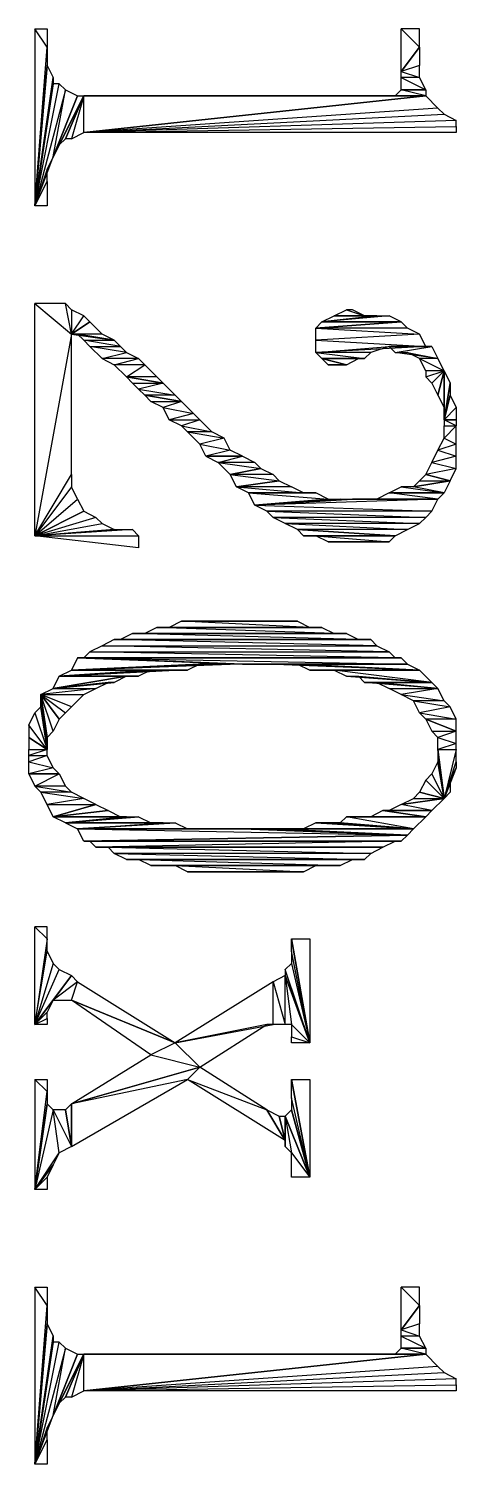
# Model space of a CAD drawing. Extents: x 0 to 7.8, y 0 to 11.
# Drawn here: x 2.585 to 2.76, y 0.765 to 1.352 of the extents above; entities that cross this region are included whole.
import ezdxf

# ---------------------------------------------------------------- set-up
doc = ezdxf.new("R2010")
doc.units = 0
doc.header["$MEASUREMENT"] = 0
doc.linetypes.add('AUSGEZOGEN', pattern=[0])
doc.layers.get('0').update_dxf_attribs({"linetype": 'AUSGEZOGEN'})

msp = doc.modelspace()

# ---------------------------------------------------------------- linework, layer by layer
for points in [[(2.5875, 1.28), (2.5925, 1.345), (2.5925, 1.345), (2.5875, 1.3525), (2.5875, 1.28)], [(2.5925, 1.345), (2.5875, 1.3525), (2.5875, 1.3525), (2.5925, 1.3525), (2.5925, 1.345), (2.5925, 1.345)], [(2.745, 1.3525), (2.7375, 1.3525), (2.7375, 1.3525), (2.745, 1.345), (2.745, 1.3525)], [(2.7375, 1.3525), (2.745, 1.345), (2.745, 1.345), (2.7375, 1.335), (2.7375, 1.3525), (2.7375, 1.3525)], [(2.5925, 1.3375), (2.5875, 1.28), (2.5875, 1.28), (2.5925, 1.345), (2.5925, 1.3375)], [(2.745, 1.345), (2.745, 1.3375), (2.745, 1.3375), (2.7375, 1.335), (2.745, 1.345)], [(2.5925, 1.3375), (2.595, 1.3325), (2.595, 1.3325), (2.5875, 1.28), (2.5925, 1.3375), (2.5925, 1.3375)], [(2.745, 1.3375), (2.7375, 1.335), (2.7375, 1.335), (2.745, 1.3325), (2.745, 1.3375), (2.745, 1.3375)], [(2.7375, 1.335), (2.745, 1.3325), (2.745, 1.3325), (2.7375, 1.3325), (2.7375, 1.335), (2.7375, 1.335)], [(2.595, 1.3325), (2.595, 1.33), (2.595, 1.33), (2.5875, 1.28), (2.595, 1.3325), (2.595, 1.3325)], [(2.6, 1.3275), (2.5875, 1.28), (2.5875, 1.28), (2.5975, 1.33), (2.6, 1.3275)], [(2.5875, 1.28), (2.5975, 1.33), (2.5975, 1.33), (2.595, 1.33), (2.5875, 1.28), (2.5875, 1.28)], [(2.745, 1.3325), (2.7375, 1.3325), (2.7375, 1.3325), (2.7475, 1.3275), (2.745, 1.3325)], [(2.7375, 1.3325), (2.7475, 1.3275), (2.7475, 1.3275), (2.7375, 1.3275), (2.7375, 1.3325), (2.7375, 1.3325)], [(2.595, 1.3), (2.6, 1.3275), (2.6, 1.3275), (2.5875, 1.28), (2.595, 1.3), (2.595, 1.3)], [(2.605, 1.325), (2.595, 1.3), (2.595, 1.3), (2.6, 1.3275), (2.605, 1.325)], [(2.5975, 1.305), (2.6075, 1.325), (2.6075, 1.325), (2.595, 1.3), (2.5975, 1.305), (2.5975, 1.305)], [(2.605, 1.325), (2.6075, 1.325), (2.6075, 1.325), (2.595, 1.3), (2.605, 1.325), (2.605, 1.325)], [(2.6, 1.3075), (2.5975, 1.305), (2.5975, 1.305), (2.6075, 1.325), (2.6, 1.3075)], [(2.6075, 1.325), (2.6025, 1.3075), (2.6025, 1.3075), (2.6, 1.3075), (2.6075, 1.325), (2.6075, 1.325)], [(2.6075, 1.31), (2.6075, 1.325), (2.6075, 1.325), (2.6025, 1.3075), (2.6075, 1.31)], [(2.7525, 1.32), (2.6075, 1.31), (2.6075, 1.31), (2.7475, 1.325), (2.7525, 1.32)], [(2.6075, 1.31), (2.7475, 1.325), (2.7475, 1.325), (2.7475, 1.325), (2.6075, 1.31), (2.6075, 1.31)], [(2.7475, 1.325), (2.6075, 1.31), (2.6075, 1.31), (2.6075, 1.325), (2.7475, 1.325)], [(2.7475, 1.325), (2.6075, 1.325), (2.6075, 1.325), (2.73, 1.325), (2.7475, 1.325), (2.7475, 1.325)], [(2.735, 1.325), (2.73, 1.325), (2.73, 1.325), (2.7475, 1.325), (2.735, 1.325), (2.735, 1.325)], [(2.735, 1.325), (2.7475, 1.325), (2.7475, 1.325), (2.7375, 1.3275), (2.735, 1.325)], [(2.7475, 1.325), (2.7375, 1.3275), (2.7375, 1.3275), (2.7475, 1.3275), (2.7475, 1.325), (2.7475, 1.325)], [(2.6075, 1.31), (2.755, 1.3175), (2.755, 1.3175), (2.7525, 1.32), (2.6075, 1.31), (2.6075, 1.31)], [(2.76, 1.315), (2.6075, 1.31), (2.6075, 1.31), (2.755, 1.3175), (2.76, 1.315)], [(2.6075, 1.31), (2.76, 1.3125), (2.76, 1.3125), (2.76, 1.315), (2.6075, 1.31), (2.6075, 1.31)], [(2.76, 1.31), (2.6075, 1.31), (2.6075, 1.31), (2.76, 1.3125), (2.76, 1.31)], [(2.595, 1.3), (2.5925, 1.295), (2.5925, 1.295), (2.5875, 1.28), (2.595, 1.3), (2.595, 1.3)], [(2.5875, 1.28), (2.5925, 1.29), (2.5925, 1.29), (2.5925, 1.295), (2.5875, 1.28), (2.5875, 1.28)], [(2.5925, 1.28), (2.5875, 1.28), (2.5875, 1.28), (2.5925, 1.29), (2.5925, 1.28)], [(2.6, 1.24), (2.5875, 1.24), (2.5875, 1.24), (2.6025, 1.2275), (2.6, 1.24)], [(2.5875, 1.24), (2.6025, 1.2275), (2.6025, 1.2275), (2.5875, 1.145), (2.5875, 1.24), (2.5875, 1.24)], [(2.6, 1.24), (2.6025, 1.2375), (2.6025, 1.2375), (2.6025, 1.2275), (2.6, 1.24), (2.6, 1.24)], [(2.6025, 1.2275), (2.6075, 1.235), (2.6075, 1.235), (2.6025, 1.2375), (2.6025, 1.2275), (2.6025, 1.2275)], [(2.61, 1.2325), (2.6025, 1.2275), (2.6025, 1.2275), (2.6075, 1.235), (2.61, 1.2325)], [(2.7275, 1.235), (2.7325, 1.235), (2.7325, 1.235), (2.705, 1.2325), (2.7275, 1.235)], [(2.7325, 1.235), (2.705, 1.2325), (2.705, 1.2325), (2.7375, 1.2325), (2.7325, 1.235), (2.7325, 1.235)], [(2.71, 1.235), (2.7275, 1.235), (2.7275, 1.235), (2.705, 1.2325), (2.71, 1.235), (2.71, 1.235)], [(2.715, 1.2375), (2.7225, 1.235), (2.7225, 1.235), (2.71, 1.235), (2.715, 1.2375)], [(2.7225, 1.235), (2.71, 1.235), (2.71, 1.235), (2.7275, 1.235), (2.7225, 1.235)], [(2.7175, 1.2375), (2.715, 1.2375), (2.715, 1.2375), (2.7225, 1.235), (2.7175, 1.2375)], [(2.61, 1.2325), (2.615, 1.2275), (2.615, 1.2275), (2.6025, 1.2275), (2.61, 1.2325)], [(2.7375, 1.2325), (2.74, 1.23), (2.74, 1.23), (2.7025, 1.23), (2.7375, 1.2325)], [(2.705, 1.2325), (2.7375, 1.2325), (2.7375, 1.2325), (2.7025, 1.23), (2.705, 1.2325), (2.705, 1.2325)], [(2.74, 1.23), (2.7025, 1.23), (2.7025, 1.23), (2.745, 1.2275), (2.74, 1.23)], [(2.7025, 1.23), (2.745, 1.2275), (2.745, 1.2275), (2.7025, 1.225), (2.7025, 1.23)], [(2.705, 1.2325), (2.705, 1.2325), (2.705, 1.2325), (2.7375, 1.2325), (2.705, 1.2325)], [(2.5875, 1.145), (2.6025, 1.17), (2.6025, 1.17), (2.6025, 1.2275), (2.5875, 1.145), (2.5875, 1.145)], [(2.62, 1.225), (2.605, 1.2275), (2.605, 1.2275), (2.6025, 1.2275), (2.62, 1.225), (2.62, 1.225)], [(2.615, 1.2275), (2.6025, 1.2275), (2.6025, 1.2275), (2.62, 1.225), (2.615, 1.2275)], [(2.6025, 1.2275), (2.62, 1.225), (2.62, 1.225), (2.6025, 1.2275), (2.6025, 1.2275), (2.6025, 1.2275)], [(2.6075, 1.225), (2.62, 1.225), (2.62, 1.225), (2.605, 1.2275), (2.6075, 1.225)], [(2.61, 1.2225), (2.6225, 1.2225), (2.6225, 1.2225), (2.6075, 1.225), (2.61, 1.2225)], [(2.6225, 1.2225), (2.6075, 1.225), (2.6075, 1.225), (2.62, 1.225), (2.6225, 1.2225)], [(2.615, 1.2175), (2.625, 1.22), (2.625, 1.22), (2.61, 1.2225), (2.615, 1.2175)], [(2.625, 1.22), (2.61, 1.2225), (2.61, 1.2225), (2.6225, 1.2225), (2.625, 1.22)], [(2.745, 1.2275), (2.7025, 1.225), (2.7025, 1.225), (2.7475, 1.2225), (2.745, 1.2275), (2.745, 1.2275)], [(2.7475, 1.2225), (2.7025, 1.22), (2.7025, 1.22), (2.7025, 1.225), (2.7475, 1.2225), (2.7475, 1.2225)], [(2.7325, 1.2225), (2.725, 1.22), (2.725, 1.22), (2.7025, 1.22), (2.7325, 1.2225), (2.7325, 1.2225)], [(2.7325, 1.2225), (2.7475, 1.2225), (2.7475, 1.2225), (2.7025, 1.22), (2.7325, 1.2225)], [(2.7325, 1.2225), (2.735, 1.22), (2.735, 1.22), (2.75, 1.2225), (2.7325, 1.2225)], [(2.75, 1.2225), (2.7325, 1.2225), (2.7325, 1.2225), (2.7475, 1.2225), (2.75, 1.2225)], [(2.735, 1.22), (2.75, 1.2225), (2.75, 1.2225), (2.7525, 1.2175), (2.735, 1.22), (2.735, 1.22)], [(2.63, 1.2175), (2.615, 1.2175), (2.615, 1.2175), (2.625, 1.22), (2.63, 1.2175)], [(2.62, 1.215), (2.63, 1.2175), (2.63, 1.2175), (2.615, 1.2175), (2.62, 1.215)], [(2.6325, 1.215), (2.62, 1.215), (2.62, 1.215), (2.63, 1.2175), (2.6325, 1.215)], [(2.725, 1.22), (2.7025, 1.22), (2.7025, 1.22), (2.7225, 1.2175), (2.725, 1.22)], [(2.7025, 1.22), (2.7225, 1.2175), (2.7225, 1.2175), (2.705, 1.2175), (2.7025, 1.22), (2.7025, 1.22)], [(2.705, 1.2175), (2.7075, 1.215), (2.7075, 1.215), (2.715, 1.215), (2.705, 1.2175)], [(2.7225, 1.2175), (2.72, 1.2175), (2.72, 1.2175), (2.705, 1.2175), (2.7225, 1.2175)], [(2.72, 1.2175), (2.705, 1.2175), (2.705, 1.2175), (2.715, 1.215), (2.72, 1.2175), (2.72, 1.2175)], [(2.735, 1.22), (2.74, 1.22), (2.74, 1.22), (2.7525, 1.2175), (2.735, 1.22), (2.735, 1.22)], [(2.74, 1.22), (2.7525, 1.2175), (2.7525, 1.2175), (2.745, 1.2175), (2.74, 1.22), (2.74, 1.22)], [(2.7525, 1.2175), (2.745, 1.2175), (2.745, 1.2175), (2.755, 1.2125), (2.7525, 1.2175)], [(2.745, 1.2175), (2.755, 1.2125), (2.755, 1.2125), (2.7475, 1.2125), (2.745, 1.2175), (2.745, 1.2175)], [(2.625, 1.21), (2.6325, 1.215), (2.6325, 1.215), (2.62, 1.215), (2.625, 1.21)], [(2.6375, 1.21), (2.625, 1.21), (2.625, 1.21), (2.6325, 1.215), (2.6375, 1.21)], [(2.7075, 1.215), (2.715, 1.215), (2.715, 1.215), (2.7125, 1.215), (2.7075, 1.215), (2.7075, 1.215)], [(2.7475, 1.2125), (2.7475, 1.21), (2.7475, 1.21), (2.755, 1.2125), (2.7475, 1.2125)], [(2.7475, 1.21), (2.755, 1.2125), (2.755, 1.2125), (2.75, 1.2075), (2.7475, 1.21)], [(2.755, 1.2125), (2.75, 1.2075), (2.75, 1.2075), (2.7525, 1.2025), (2.755, 1.2125), (2.755, 1.2125)], [(2.7525, 1.2025), (2.755, 1.1975), (2.755, 1.1975), (2.755, 1.2125), (2.7525, 1.2025)], [(2.755, 1.1975), (2.755, 1.2125), (2.755, 1.2125), (2.755, 1.1925), (2.755, 1.1975), (2.755, 1.1975)], [(2.755, 1.2125), (2.7575, 1.2075), (2.7575, 1.2075), (2.755, 1.1925), (2.755, 1.2125), (2.755, 1.2125)], [(2.625, 1.21), (2.6275, 1.2075), (2.6275, 1.2075), (2.64, 1.2075), (2.625, 1.21)], [(2.6375, 1.21), (2.625, 1.21), (2.625, 1.21), (2.64, 1.2075), (2.6375, 1.21), (2.6375, 1.21)], [(2.6275, 1.2075), (2.64, 1.2075), (2.64, 1.2075), (2.63, 1.205), (2.6275, 1.2075), (2.6275, 1.2075)], [(2.64, 1.2075), (2.63, 1.205), (2.63, 1.205), (2.645, 1.2025), (2.64, 1.2075)], [(2.63, 1.205), (2.645, 1.2025), (2.645, 1.2025), (2.6325, 1.2025), (2.63, 1.205)], [(2.7575, 1.2075), (2.7575, 1.2025), (2.7575, 1.2025), (2.755, 1.1925), (2.7575, 1.2075), (2.7575, 1.2075)], [(2.6325, 1.2025), (2.635, 1.2), (2.635, 1.2), (2.6475, 1.2), (2.6325, 1.2025)], [(2.645, 1.2025), (2.6325, 1.2025), (2.6325, 1.2025), (2.6475, 1.2), (2.645, 1.2025), (2.645, 1.2025)], [(2.635, 1.2), (2.6475, 1.2), (2.6475, 1.2), (2.64, 1.1975), (2.635, 1.2)], [(2.6475, 1.2), (2.64, 1.1975), (2.64, 1.1975), (2.6525, 1.195), (2.6475, 1.2), (2.6475, 1.2)], [(2.7575, 1.2025), (2.76, 1.1975), (2.76, 1.1975), (2.755, 1.1925), (2.7575, 1.2025), (2.7575, 1.2025)], [(2.64, 1.1975), (2.6525, 1.195), (2.6525, 1.195), (2.6425, 1.1925), (2.64, 1.1975)], [(2.6525, 1.195), (2.6425, 1.1925), (2.6425, 1.1925), (2.655, 1.1925), (2.6525, 1.195)], [(2.76, 1.1975), (2.76, 1.1925), (2.76, 1.1925), (2.755, 1.1925), (2.76, 1.1975), (2.76, 1.1975)], [(2.6425, 1.1925), (2.655, 1.1925), (2.655, 1.1925), (2.6475, 1.19), (2.6425, 1.1925), (2.6425, 1.1925)], [(2.655, 1.1925), (2.6475, 1.19), (2.6475, 1.19), (2.66, 1.1875), (2.655, 1.1925)], [(2.6475, 1.19), (2.66, 1.1875), (2.66, 1.1875), (2.65, 1.1875), (2.6475, 1.19), (2.6475, 1.19)], [(2.66, 1.1875), (2.65, 1.1875), (2.65, 1.1875), (2.665, 1.185), (2.66, 1.1875)], [(2.65, 1.1875), (2.665, 1.185), (2.665, 1.185), (2.655, 1.1825), (2.65, 1.1875)], [(2.755, 1.19), (2.76, 1.19), (2.76, 1.19), (2.755, 1.1925), (2.755, 1.19)], [(2.76, 1.19), (2.755, 1.1925), (2.755, 1.1925), (2.76, 1.1925), (2.76, 1.19), (2.76, 1.19)], [(2.755, 1.19), (2.76, 1.19), (2.76, 1.19), (2.755, 1.185), (2.755, 1.19)], [(2.76, 1.19), (2.755, 1.185), (2.755, 1.185), (2.76, 1.1825), (2.76, 1.19), (2.76, 1.19)], [(2.665, 1.185), (2.655, 1.1825), (2.655, 1.1825), (2.6675, 1.18), (2.665, 1.185), (2.665, 1.185)], [(2.655, 1.1825), (2.6675, 1.18), (2.6675, 1.18), (2.6575, 1.1775), (2.655, 1.1825)], [(2.755, 1.185), (2.76, 1.1825), (2.76, 1.1825), (2.7525, 1.18), (2.755, 1.185)], [(2.76, 1.1825), (2.7525, 1.18), (2.7525, 1.18), (2.76, 1.1775), (2.76, 1.1825), (2.76, 1.1825)], [(2.6675, 1.18), (2.6575, 1.1775), (2.6575, 1.1775), (2.6725, 1.1775), (2.6675, 1.18), (2.6675, 1.18)], [(2.6625, 1.175), (2.6725, 1.1775), (2.6725, 1.1775), (2.6575, 1.1775), (2.6625, 1.175), (2.6625, 1.175)], [(2.6775, 1.175), (2.6625, 1.175), (2.6625, 1.175), (2.6725, 1.1775), (2.6775, 1.175)], [(2.6625, 1.175), (2.68, 1.1725), (2.68, 1.1725), (2.6675, 1.17), (2.6625, 1.175), (2.6625, 1.175)], [(2.6775, 1.175), (2.6625, 1.175), (2.6625, 1.175), (2.68, 1.1725), (2.6775, 1.175), (2.6775, 1.175)], [(2.75, 1.175), (2.76, 1.1725), (2.76, 1.1725), (2.7475, 1.17), (2.75, 1.175), (2.75, 1.175)], [(2.7525, 1.18), (2.76, 1.1775), (2.76, 1.1775), (2.75, 1.175), (2.7525, 1.18), (2.7525, 1.18)], [(2.76, 1.1775), (2.75, 1.175), (2.75, 1.175), (2.76, 1.1725), (2.76, 1.1775), (2.76, 1.1775)], [(2.6025, 1.165), (2.5875, 1.145), (2.5875, 1.145), (2.6025, 1.17), (2.6025, 1.165)], [(2.68, 1.1725), (2.685, 1.17), (2.685, 1.17), (2.6675, 1.17), (2.68, 1.1725), (2.68, 1.1725)], [(2.685, 1.17), (2.6675, 1.17), (2.6675, 1.17), (2.6875, 1.1675), (2.685, 1.17)], [(2.6675, 1.17), (2.6875, 1.1675), (2.6875, 1.1675), (2.67, 1.165), (2.6675, 1.17), (2.6675, 1.17)], [(2.7475, 1.17), (2.745, 1.1675), (2.745, 1.1675), (2.7575, 1.1675), (2.7475, 1.17), (2.7475, 1.17)], [(2.76, 1.1725), (2.7475, 1.17), (2.7475, 1.17), (2.7575, 1.1675), (2.76, 1.1725), (2.76, 1.1725)], [(2.5875, 1.145), (2.605, 1.16), (2.605, 1.16), (2.6025, 1.165), (2.5875, 1.145), (2.5875, 1.145)], [(2.6875, 1.1675), (2.6925, 1.165), (2.6925, 1.165), (2.67, 1.165), (2.6875, 1.1675), (2.6875, 1.1675)], [(2.6925, 1.165), (2.67, 1.165), (2.67, 1.165), (2.6975, 1.1625), (2.6925, 1.165)], [(2.67, 1.165), (2.6975, 1.1625), (2.6975, 1.1625), (2.675, 1.1625), (2.67, 1.165), (2.67, 1.165)], [(2.7375, 1.165), (2.755, 1.1625), (2.755, 1.1625), (2.7325, 1.1625), (2.7375, 1.165), (2.7375, 1.165)], [(2.7375, 1.165), (2.755, 1.1625), (2.755, 1.1625), (2.7425, 1.165), (2.7375, 1.165)], [(2.755, 1.1625), (2.7425, 1.165), (2.7425, 1.165), (2.7575, 1.1675), (2.755, 1.1625), (2.755, 1.1625)], [(2.745, 1.1675), (2.7575, 1.1675), (2.7575, 1.1675), (2.7425, 1.165), (2.745, 1.1675), (2.745, 1.1675)], [(2.6075, 1.155), (2.5875, 1.145), (2.5875, 1.145), (2.605, 1.16), (2.6075, 1.155)], [(2.7025, 1.1625), (2.675, 1.1625), (2.675, 1.1625), (2.7075, 1.16), (2.7025, 1.1625)], [(2.675, 1.1625), (2.7075, 1.16), (2.7075, 1.16), (2.6775, 1.1575), (2.675, 1.1625), (2.675, 1.1625)], [(2.6975, 1.1625), (2.7025, 1.1625), (2.7025, 1.1625), (2.675, 1.1625), (2.6975, 1.1625), (2.6975, 1.1625)], [(2.7175, 1.16), (2.7525, 1.16), (2.7525, 1.16), (2.6775, 1.1575), (2.7175, 1.16)], [(2.7525, 1.16), (2.6775, 1.1575), (2.6775, 1.1575), (2.75, 1.155), (2.7525, 1.16)], [(2.7125, 1.16), (2.7175, 1.16), (2.7175, 1.16), (2.6775, 1.1575), (2.7125, 1.16)], [(2.7175, 1.16), (2.6775, 1.1575), (2.6775, 1.1575), (2.7175, 1.16), (2.7175, 1.16), (2.7175, 1.16)], [(2.7075, 1.16), (2.7125, 1.16), (2.7125, 1.16), (2.6775, 1.1575), (2.7075, 1.16), (2.7075, 1.16)], [(2.6775, 1.1575), (2.75, 1.155), (2.75, 1.155), (2.6825, 1.155), (2.6775, 1.1575)], [(2.7225, 1.16), (2.7175, 1.16), (2.7175, 1.16), (2.7525, 1.16), (2.7225, 1.16), (2.7225, 1.16)], [(2.7275, 1.16), (2.7225, 1.16), (2.7225, 1.16), (2.7525, 1.16), (2.7275, 1.16), (2.7275, 1.16)], [(2.7275, 1.16), (2.7525, 1.16), (2.7525, 1.16), (2.7325, 1.1625), (2.7275, 1.16)], [(2.7525, 1.16), (2.7325, 1.1625), (2.7325, 1.1625), (2.755, 1.1625), (2.7525, 1.16), (2.7525, 1.16)], [(2.6125, 1.1525), (2.5875, 1.145), (2.5875, 1.145), (2.6075, 1.155), (2.6125, 1.1525)], [(2.5875, 1.145), (2.6075, 1.155), (2.6075, 1.155), (2.6075, 1.155), (2.5875, 1.145), (2.5875, 1.145)], [(2.5875, 1.145), (2.615, 1.15), (2.615, 1.15), (2.6125, 1.1525), (2.5875, 1.145), (2.5875, 1.145)], [(2.75, 1.155), (2.6825, 1.155), (2.6825, 1.155), (2.7475, 1.1525), (2.75, 1.155)], [(2.6825, 1.155), (2.7475, 1.1525), (2.7475, 1.1525), (2.685, 1.1525), (2.6825, 1.155)], [(2.7475, 1.1525), (2.685, 1.1525), (2.685, 1.1525), (2.745, 1.15), (2.7475, 1.1525)], [(2.685, 1.1525), (2.745, 1.15), (2.745, 1.15), (2.69, 1.15), (2.685, 1.1525)], [(2.62, 1.1475), (2.5875, 1.145), (2.5875, 1.145), (2.615, 1.15), (2.62, 1.1475)], [(2.62, 1.1475), (2.6275, 1.1475), (2.6275, 1.1475), (2.5875, 1.145), (2.62, 1.1475)], [(2.6275, 1.1475), (2.5875, 1.145), (2.5875, 1.145), (2.63, 1.145), (2.6275, 1.1475)], [(2.745, 1.15), (2.69, 1.15), (2.69, 1.15), (2.74, 1.1475), (2.745, 1.15)], [(2.69, 1.15), (2.74, 1.1475), (2.74, 1.1475), (2.695, 1.1475), (2.69, 1.15)], [(2.695, 1.1475), (2.6975, 1.145), (2.6975, 1.145), (2.735, 1.145), (2.695, 1.1475)], [(2.74, 1.1475), (2.695, 1.1475), (2.695, 1.1475), (2.735, 1.145), (2.74, 1.1475), (2.74, 1.1475)], [(2.5875, 1.145), (2.63, 1.145), (2.63, 1.145), (2.63, 1.14), (2.5875, 1.145), (2.5875, 1.145)], [(2.6975, 1.145), (2.735, 1.145), (2.735, 1.145), (2.7025, 1.145), (2.6975, 1.145)], [(2.735, 1.145), (2.7025, 1.145), (2.7025, 1.145), (2.7325, 1.1425), (2.735, 1.145)], [(2.7025, 1.145), (2.7325, 1.1425), (2.7325, 1.1425), (2.7075, 1.1425), (2.7025, 1.145)], [(2.7325, 1.1425), (2.7075, 1.1425), (2.7075, 1.1425), (2.7275, 1.1425), (2.7325, 1.1425)], [(2.7075, 1.1425), (2.7275, 1.1425), (2.7275, 1.1425), (2.7125, 1.1425), (2.7075, 1.1425)], [(2.7275, 1.1425), (2.7125, 1.1425), (2.7125, 1.1425), (2.7225, 1.1425), (2.7275, 1.1425)], [(2.7125, 1.1425), (2.7225, 1.1425), (2.7225, 1.1425), (2.7175, 1.1425), (2.7125, 1.1425), (2.7125, 1.1425)], [(2.6225, 1.1025), (2.72, 1.1025), (2.72, 1.1025), (2.6275, 1.105), (2.6225, 1.1025)], [(2.72, 1.1025), (2.6275, 1.105), (2.6275, 1.105), (2.715, 1.105), (2.72, 1.1025)], [(2.6275, 1.105), (2.715, 1.105), (2.715, 1.105), (2.6325, 1.105), (2.6275, 1.105)], [(2.6325, 1.105), (2.71, 1.105), (2.71, 1.105), (2.6375, 1.1075), (2.6325, 1.105)], [(2.715, 1.105), (2.6325, 1.105), (2.6325, 1.105), (2.71, 1.105), (2.715, 1.105)], [(2.71, 1.105), (2.6375, 1.1075), (2.6375, 1.1075), (2.705, 1.1075), (2.71, 1.105)], [(2.6375, 1.1075), (2.705, 1.1075), (2.705, 1.1075), (2.6425, 1.1075), (2.6375, 1.1075)], [(2.6425, 1.1075), (2.7, 1.1075), (2.7, 1.1075), (2.6475, 1.11), (2.6425, 1.1075)], [(2.705, 1.1075), (2.6425, 1.1075), (2.6425, 1.1075), (2.7, 1.1075), (2.705, 1.1075)], [(2.7, 1.1075), (2.6475, 1.11), (2.6475, 1.11), (2.695, 1.11), (2.7, 1.1075)], [(2.6475, 1.11), (2.695, 1.11), (2.695, 1.11), (2.6525, 1.11), (2.6475, 1.11)], [(2.695, 1.11), (2.6525, 1.11), (2.6525, 1.11), (2.69, 1.11), (2.695, 1.11)], [(2.6525, 1.11), (2.69, 1.11), (2.69, 1.11), (2.6575, 1.11), (2.6525, 1.11)], [(2.69, 1.11), (2.6575, 1.11), (2.6575, 1.11), (2.685, 1.11), (2.69, 1.11)], [(2.6575, 1.11), (2.685, 1.11), (2.685, 1.11), (2.665, 1.11), (2.6575, 1.11)], [(2.685, 1.11), (2.665, 1.11), (2.665, 1.11), (2.68, 1.11), (2.685, 1.11)], [(2.665, 1.11), (2.68, 1.11), (2.68, 1.11), (2.67, 1.11), (2.665, 1.11)], [(2.68, 1.11), (2.67, 1.11), (2.67, 1.11), (2.6725, 1.11), (2.68, 1.11), (2.68, 1.11)], [(2.61, 1.0975), (2.7325, 1.0975), (2.7325, 1.0975), (2.615, 1.1), (2.61, 1.0975)], [(2.615, 1.1), (2.7275, 1.1), (2.7275, 1.1), (2.62, 1.1025), (2.615, 1.1)], [(2.7325, 1.0975), (2.615, 1.1), (2.615, 1.1), (2.7275, 1.1), (2.7325, 1.0975)], [(2.7275, 1.1), (2.62, 1.1025), (2.62, 1.1025), (2.725, 1.1025), (2.7275, 1.1)], [(2.62, 1.1025), (2.725, 1.1025), (2.725, 1.1025), (2.6225, 1.1025), (2.62, 1.1025)], [(2.725, 1.1025), (2.6225, 1.1025), (2.6225, 1.1025), (2.72, 1.1025), (2.725, 1.1025)], [(2.6675, 1.0925), (2.605, 1.095), (2.605, 1.095), (2.6025, 1.09), (2.6675, 1.0925), (2.6675, 1.0925)], [(2.6725, 1.0925), (2.6675, 1.0925), (2.6675, 1.0925), (2.605, 1.095), (2.6725, 1.0925)], [(2.605, 1.095), (2.6725, 1.0925), (2.6725, 1.0925), (2.6075, 1.095), (2.605, 1.095)], [(2.6075, 1.095), (2.735, 1.095), (2.735, 1.095), (2.61, 1.0975), (2.6075, 1.095)], [(2.6725, 1.0925), (2.6075, 1.095), (2.6075, 1.095), (2.74, 1.0925), (2.6725, 1.0925)], [(2.6075, 1.095), (2.74, 1.0925), (2.74, 1.0925), (2.7375, 1.095), (2.6075, 1.095), (2.6075, 1.095)], [(2.7375, 1.095), (2.6075, 1.095), (2.6075, 1.095), (2.735, 1.095), (2.7375, 1.095)], [(2.735, 1.095), (2.61, 1.0975), (2.61, 1.0975), (2.7325, 1.0975), (2.735, 1.095)], [(2.625, 1.0875), (2.62, 1.085), (2.62, 1.085), (2.595, 1.0825), (2.625, 1.0875), (2.625, 1.0875)], [(2.5975, 1.0875), (2.625, 1.0875), (2.625, 1.0875), (2.595, 1.0825), (2.5975, 1.0875), (2.5975, 1.0875)], [(2.635, 1.09), (2.63, 1.0875), (2.63, 1.0875), (2.5975, 1.0875), (2.635, 1.09), (2.635, 1.09)], [(2.64, 1.09), (2.635, 1.09), (2.635, 1.09), (2.5975, 1.0875), (2.64, 1.09), (2.64, 1.09)], [(2.645, 1.09), (2.64, 1.09), (2.64, 1.09), (2.5975, 1.0875), (2.645, 1.09), (2.645, 1.09)], [(2.6025, 1.09), (2.645, 1.09), (2.645, 1.09), (2.5975, 1.0875), (2.6025, 1.09), (2.6025, 1.09)], [(2.63, 1.0875), (2.5975, 1.0875), (2.5975, 1.0875), (2.625, 1.0875), (2.63, 1.0875)], [(2.655, 1.0925), (2.65, 1.09), (2.65, 1.09), (2.6025, 1.09), (2.655, 1.0925), (2.655, 1.0925)], [(2.66, 1.0925), (2.655, 1.0925), (2.655, 1.0925), (2.6025, 1.09), (2.66, 1.0925), (2.66, 1.0925)], [(2.6675, 1.0925), (2.66, 1.0925), (2.66, 1.0925), (2.6025, 1.09), (2.6675, 1.0925), (2.6675, 1.0925)], [(2.65, 1.09), (2.6025, 1.09), (2.6025, 1.09), (2.645, 1.09), (2.65, 1.09)], [(2.6725, 1.0925), (2.74, 1.0925), (2.74, 1.0925), (2.6775, 1.0925), (2.6725, 1.0925), (2.6725, 1.0925)], [(2.6775, 1.0925), (2.6825, 1.0925), (2.6825, 1.0925), (2.74, 1.0925), (2.6775, 1.0925)], [(2.6825, 1.0925), (2.69, 1.0925), (2.69, 1.0925), (2.745, 1.09), (2.6825, 1.0925), (2.6825, 1.0925)], [(2.6825, 1.0925), (2.74, 1.0925), (2.74, 1.0925), (2.745, 1.09), (2.6825, 1.0925), (2.6825, 1.0925)], [(2.69, 1.0925), (2.695, 1.0925), (2.695, 1.0925), (2.745, 1.09), (2.69, 1.0925), (2.69, 1.0925)], [(2.695, 1.0925), (2.7, 1.09), (2.7, 1.09), (2.745, 1.09), (2.695, 1.0925), (2.695, 1.0925)], [(2.7, 1.09), (2.705, 1.09), (2.705, 1.09), (2.745, 1.09), (2.7, 1.09), (2.7, 1.09)], [(2.705, 1.09), (2.745, 1.09), (2.745, 1.09), (2.71, 1.09), (2.705, 1.09), (2.705, 1.09)], [(2.715, 1.0875), (2.75, 1.085), (2.75, 1.085), (2.71, 1.09), (2.715, 1.0875)], [(2.75, 1.085), (2.71, 1.09), (2.71, 1.09), (2.745, 1.09), (2.75, 1.085), (2.75, 1.085)], [(2.715, 1.0875), (2.72, 1.0875), (2.72, 1.0875), (2.75, 1.085), (2.715, 1.0875), (2.715, 1.0875)], [(2.72, 1.0875), (2.75, 1.085), (2.75, 1.085), (2.7225, 1.085), (2.72, 1.0875), (2.72, 1.0875)], [(2.6125, 1.0825), (2.59, 1.08), (2.59, 1.08), (2.6075, 1.08), (2.6125, 1.0825), (2.6125, 1.0825)], [(2.595, 1.0825), (2.6125, 1.0825), (2.6125, 1.0825), (2.59, 1.08), (2.595, 1.0825), (2.595, 1.0825)], [(2.6175, 1.085), (2.595, 1.0825), (2.595, 1.0825), (2.6125, 1.0825), (2.6175, 1.085)], [(2.62, 1.085), (2.6175, 1.085), (2.6175, 1.085), (2.595, 1.0825), (2.62, 1.085), (2.62, 1.085)], [(2.7275, 1.085), (2.7525, 1.0825), (2.7525, 1.0825), (2.7225, 1.085), (2.7275, 1.085)], [(2.7525, 1.0825), (2.7225, 1.085), (2.7225, 1.085), (2.75, 1.085), (2.7525, 1.0825), (2.7525, 1.0825)], [(2.7275, 1.085), (2.7325, 1.0825), (2.7325, 1.0825), (2.7525, 1.0825), (2.7275, 1.085), (2.7275, 1.085)], [(2.7325, 1.0825), (2.7525, 1.0825), (2.7525, 1.0825), (2.7375, 1.08), (2.7325, 1.0825), (2.7325, 1.0825)], [(2.7525, 1.0825), (2.7375, 1.08), (2.7375, 1.08), (2.755, 1.0775), (2.7525, 1.0825), (2.7525, 1.0825)], [(2.5925, 1.0575), (2.59, 1.075), (2.59, 1.075), (2.59, 1.08), (2.5925, 1.0575), (2.5925, 1.0575)], [(2.6075, 1.08), (2.6025, 1.075), (2.6025, 1.075), (2.59, 1.08), (2.6075, 1.08)], [(2.6025, 1.075), (2.59, 1.08), (2.59, 1.08), (2.6, 1.0725), (2.6025, 1.075)], [(2.59, 1.08), (2.6, 1.0725), (2.6, 1.0725), (2.5975, 1.07), (2.59, 1.08), (2.59, 1.08)], [(2.5975, 1.07), (2.595, 1.065), (2.595, 1.065), (2.59, 1.08), (2.5975, 1.07)], [(2.595, 1.065), (2.59, 1.08), (2.59, 1.08), (2.5925, 1.0625), (2.595, 1.065)], [(2.59, 1.08), (2.5925, 1.0625), (2.5925, 1.0625), (2.5925, 1.0575), (2.59, 1.08), (2.59, 1.08)], [(2.7375, 1.08), (2.755, 1.0775), (2.755, 1.0775), (2.7425, 1.0775), (2.7375, 1.08)], [(2.755, 1.0775), (2.7425, 1.0775), (2.7425, 1.0775), (2.7575, 1.075), (2.755, 1.0775)], [(2.7425, 1.0775), (2.7575, 1.075), (2.7575, 1.075), (2.745, 1.0725), (2.7425, 1.0775)], [(2.5925, 1.0575), (2.585, 1.0675), (2.585, 1.0675), (2.5875, 1.0725), (2.5925, 1.0575), (2.5925, 1.0575)], [(2.5875, 1.0725), (2.5925, 1.0575), (2.5925, 1.0575), (2.59, 1.075), (2.5875, 1.0725)], [(2.7575, 1.075), (2.745, 1.0725), (2.745, 1.0725), (2.76, 1.07), (2.7575, 1.075)], [(2.745, 1.0725), (2.76, 1.07), (2.76, 1.07), (2.7475, 1.07), (2.745, 1.0725)], [(2.7475, 1.07), (2.75, 1.065), (2.75, 1.065), (2.76, 1.065), (2.7475, 1.07)], [(2.76, 1.07), (2.7475, 1.07), (2.7475, 1.07), (2.76, 1.065), (2.76, 1.07), (2.76, 1.07)], [(2.585, 1.0625), (2.5925, 1.0575), (2.5925, 1.0575), (2.585, 1.0675), (2.585, 1.0625)], [(2.75, 1.065), (2.76, 1.065), (2.76, 1.065), (2.7525, 1.0625), (2.75, 1.065)], [(2.76, 1.065), (2.7525, 1.0625), (2.7525, 1.0625), (2.76, 1.06), (2.76, 1.065)], [(2.585, 1.0625), (2.585, 1.0575), (2.585, 1.0575), (2.5925, 1.0575), (2.585, 1.0625)], [(2.585, 1.0575), (2.5925, 1.0575), (2.5925, 1.0575), (2.585, 1.055), (2.585, 1.0575)], [(2.5925, 1.0575), (2.585, 1.055), (2.585, 1.055), (2.5925, 1.055), (2.5925, 1.0575), (2.5925, 1.0575)], [(2.7525, 1.0625), (2.76, 1.06), (2.76, 1.06), (2.7525, 1.0575), (2.7525, 1.0625)], [(2.76, 1.06), (2.7525, 1.0575), (2.7525, 1.0575), (2.76, 1.0575), (2.76, 1.06)], [(2.7525, 1.0525), (2.755, 1.0375), (2.755, 1.0375), (2.7525, 1.0575), (2.7525, 1.0525)], [(2.755, 1.0375), (2.7525, 1.0575), (2.7525, 1.0575), (2.7525, 1.0575), (2.755, 1.0375), (2.755, 1.0375)], [(2.7525, 1.0575), (2.76, 1.0575), (2.76, 1.0575), (2.755, 1.0375), (2.7525, 1.0575), (2.7525, 1.0575)], [(2.755, 1.0375), (2.76, 1.0525), (2.76, 1.0525), (2.76, 1.0575), (2.755, 1.0375), (2.755, 1.0375)], [(2.585, 1.055), (2.5925, 1.055), (2.5925, 1.055), (2.585, 1.0525), (2.585, 1.055)], [(2.5925, 1.055), (2.585, 1.0525), (2.585, 1.0525), (2.595, 1.05), (2.5925, 1.055), (2.5925, 1.055)], [(2.585, 1.0525), (2.595, 1.05), (2.595, 1.05), (2.585, 1.0475), (2.585, 1.0525)], [(2.7525, 1.0525), (2.75, 1.0475), (2.75, 1.0475), (2.755, 1.0375), (2.7525, 1.0525), (2.7525, 1.0525)], [(2.76, 1.05), (2.755, 1.0375), (2.755, 1.0375), (2.76, 1.0525), (2.76, 1.05)], [(2.595, 1.05), (2.585, 1.0475), (2.585, 1.0475), (2.5975, 1.0475), (2.595, 1.05), (2.595, 1.05)], [(2.5875, 1.0425), (2.5975, 1.0475), (2.5975, 1.0475), (2.585, 1.0475), (2.5875, 1.0425), (2.5875, 1.0425)], [(2.6, 1.0425), (2.5875, 1.0425), (2.5875, 1.0425), (2.5975, 1.0475), (2.6, 1.0425)], [(2.75, 1.0475), (2.7475, 1.045), (2.7475, 1.045), (2.755, 1.0375), (2.75, 1.0475), (2.75, 1.0475)], [(2.755, 1.0375), (2.7575, 1.045), (2.7575, 1.045), (2.76, 1.05), (2.755, 1.0375), (2.755, 1.0375)], [(2.6, 1.0425), (2.5875, 1.0425), (2.5875, 1.0425), (2.6025, 1.04), (2.6, 1.0425)], [(2.5875, 1.0425), (2.6025, 1.04), (2.6025, 1.04), (2.59, 1.04), (2.5875, 1.0425), (2.5875, 1.0425)], [(2.6025, 1.04), (2.59, 1.04), (2.59, 1.04), (2.6075, 1.0375), (2.6025, 1.04)], [(2.59, 1.04), (2.6075, 1.0375), (2.6075, 1.0375), (2.5925, 1.035), (2.59, 1.04), (2.59, 1.04)], [(2.745, 1.04), (2.7425, 1.0375), (2.7425, 1.0375), (2.755, 1.0375), (2.745, 1.04), (2.745, 1.04)], [(2.7475, 1.045), (2.745, 1.04), (2.745, 1.04), (2.755, 1.0375), (2.7475, 1.045), (2.7475, 1.045)], [(2.7575, 1.04), (2.755, 1.0375), (2.755, 1.0375), (2.7575, 1.045), (2.7575, 1.04)], [(2.6075, 1.0375), (2.5925, 1.035), (2.5925, 1.035), (2.6125, 1.035), (2.6075, 1.0375), (2.6075, 1.0375)], [(2.5925, 1.035), (2.6125, 1.035), (2.6125, 1.035), (2.595, 1.03), (2.5925, 1.035), (2.5925, 1.035)], [(2.6175, 1.0325), (2.595, 1.03), (2.595, 1.03), (2.6125, 1.035), (2.6175, 1.0325)], [(2.595, 1.03), (2.6125, 1.035), (2.6125, 1.035), (2.6125, 1.035), (2.595, 1.03), (2.595, 1.03)], [(2.7325, 1.0325), (2.75, 1.0325), (2.75, 1.0325), (2.7375, 1.035), (2.7325, 1.0325)], [(2.75, 1.0325), (2.7375, 1.035), (2.7375, 1.035), (2.755, 1.0375), (2.75, 1.0325), (2.75, 1.0325)], [(2.7425, 1.0375), (2.755, 1.0375), (2.755, 1.0375), (2.7375, 1.035), (2.7425, 1.0375), (2.7425, 1.0375)], [(2.6175, 1.0325), (2.6225, 1.03), (2.6225, 1.03), (2.595, 1.03), (2.6175, 1.0325), (2.6175, 1.0325)], [(2.6225, 1.03), (2.595, 1.03), (2.595, 1.03), (2.625, 1.03), (2.6225, 1.03)], [(2.595, 1.03), (2.625, 1.03), (2.625, 1.03), (2.6, 1.0275), (2.595, 1.03), (2.595, 1.03)], [(2.63, 1.03), (2.635, 1.0275), (2.635, 1.0275), (2.6, 1.0275), (2.63, 1.03), (2.63, 1.03)], [(2.625, 1.03), (2.63, 1.03), (2.63, 1.03), (2.6, 1.0275), (2.625, 1.03), (2.625, 1.03)], [(2.7125, 1.0275), (2.7425, 1.025), (2.7425, 1.025), (2.715, 1.03), (2.7125, 1.0275)], [(2.7425, 1.025), (2.715, 1.03), (2.715, 1.03), (2.7475, 1.03), (2.7425, 1.025), (2.7425, 1.025)], [(2.72, 1.03), (2.7475, 1.03), (2.7475, 1.03), (2.715, 1.03), (2.72, 1.03), (2.72, 1.03)], [(2.725, 1.03), (2.72, 1.03), (2.72, 1.03), (2.7475, 1.03), (2.725, 1.03), (2.725, 1.03)], [(2.73, 1.0325), (2.725, 1.03), (2.725, 1.03), (2.7475, 1.03), (2.73, 1.0325), (2.73, 1.0325)], [(2.7325, 1.0325), (2.75, 1.0325), (2.75, 1.0325), (2.73, 1.0325), (2.7325, 1.0325)], [(2.75, 1.0325), (2.73, 1.0325), (2.73, 1.0325), (2.7475, 1.03), (2.75, 1.0325), (2.75, 1.0325)], [(2.605, 1.025), (2.64, 1.0275), (2.64, 1.0275), (2.6, 1.0275), (2.605, 1.025), (2.605, 1.025)], [(2.635, 1.0275), (2.6, 1.0275), (2.6, 1.0275), (2.64, 1.0275), (2.635, 1.0275), (2.635, 1.0275)], [(2.645, 1.0275), (2.65, 1.025), (2.65, 1.025), (2.605, 1.025), (2.645, 1.0275), (2.645, 1.0275)], [(2.645, 1.0275), (2.605, 1.025), (2.605, 1.025), (2.64, 1.0275), (2.645, 1.0275)], [(2.6675, 1.025), (2.6725, 1.025), (2.6725, 1.025), (2.605, 1.025), (2.6675, 1.025)], [(2.6725, 1.025), (2.605, 1.025), (2.605, 1.025), (2.74, 1.0225), (2.6725, 1.025)], [(2.605, 1.025), (2.74, 1.0225), (2.74, 1.0225), (2.6075, 1.02), (2.605, 1.025), (2.605, 1.025)], [(2.6625, 1.025), (2.6675, 1.025), (2.6675, 1.025), (2.605, 1.025), (2.6625, 1.025), (2.6625, 1.025)], [(2.655, 1.025), (2.6625, 1.025), (2.6625, 1.025), (2.605, 1.025), (2.655, 1.025), (2.655, 1.025)], [(2.65, 1.025), (2.655, 1.025), (2.655, 1.025), (2.605, 1.025), (2.65, 1.025), (2.65, 1.025)], [(2.74, 1.0225), (2.7375, 1.02), (2.7375, 1.02), (2.6075, 1.02), (2.74, 1.0225)], [(2.68, 1.025), (2.6725, 1.025), (2.6725, 1.025), (2.74, 1.0225), (2.68, 1.025), (2.68, 1.025)], [(2.68, 1.025), (2.74, 1.0225), (2.74, 1.0225), (2.685, 1.025), (2.68, 1.025)], [(2.74, 1.0225), (2.685, 1.025), (2.685, 1.025), (2.7425, 1.025), (2.74, 1.0225), (2.74, 1.0225)], [(2.69, 1.025), (2.7425, 1.025), (2.7425, 1.025), (2.685, 1.025), (2.69, 1.025), (2.69, 1.025)], [(2.6975, 1.025), (2.69, 1.025), (2.69, 1.025), (2.7425, 1.025), (2.6975, 1.025)], [(2.7025, 1.0275), (2.6975, 1.025), (2.6975, 1.025), (2.7425, 1.025), (2.7025, 1.0275), (2.7025, 1.0275)], [(2.7075, 1.0275), (2.7025, 1.0275), (2.7025, 1.0275), (2.7425, 1.025), (2.7075, 1.0275), (2.7075, 1.0275)], [(2.7125, 1.0275), (2.7075, 1.0275), (2.7075, 1.0275), (2.7425, 1.025), (2.7125, 1.0275), (2.7125, 1.0275)], [(2.6075, 1.02), (2.61, 1.02), (2.61, 1.02), (2.735, 1.02), (2.6075, 1.02)], [(2.7375, 1.02), (2.6075, 1.02), (2.6075, 1.02), (2.735, 1.02), (2.7375, 1.02), (2.7375, 1.02)], [(2.61, 1.02), (2.735, 1.02), (2.735, 1.02), (2.6125, 1.0175), (2.61, 1.02)], [(2.735, 1.02), (2.6125, 1.0175), (2.6125, 1.0175), (2.73, 1.0175), (2.735, 1.02)], [(2.6125, 1.0175), (2.73, 1.0175), (2.73, 1.0175), (2.6175, 1.0175), (2.6125, 1.0175)], [(2.73, 1.0175), (2.6175, 1.0175), (2.6175, 1.0175), (2.725, 1.015), (2.73, 1.0175)], [(2.6175, 1.0175), (2.725, 1.015), (2.725, 1.015), (2.62, 1.015), (2.6175, 1.0175)], [(2.725, 1.015), (2.62, 1.015), (2.62, 1.015), (2.7225, 1.0125), (2.725, 1.015)], [(2.62, 1.015), (2.7225, 1.0125), (2.7225, 1.0125), (2.625, 1.0125), (2.62, 1.015)], [(2.7225, 1.0125), (2.625, 1.0125), (2.625, 1.0125), (2.7175, 1.0125), (2.7225, 1.0125)], [(2.625, 1.0125), (2.7175, 1.0125), (2.7175, 1.0125), (2.63, 1.0125), (2.625, 1.0125)], [(2.7175, 1.0125), (2.63, 1.0125), (2.63, 1.0125), (2.7125, 1.01), (2.7175, 1.0125)], [(2.63, 1.0125), (2.7125, 1.01), (2.7125, 1.01), (2.635, 1.01), (2.63, 1.0125)], [(2.7125, 1.01), (2.635, 1.01), (2.635, 1.01), (2.7075, 1.01), (2.7125, 1.01)], [(2.635, 1.01), (2.7075, 1.01), (2.7075, 1.01), (2.64, 1.01), (2.635, 1.01)], [(2.7075, 1.01), (2.64, 1.01), (2.64, 1.01), (2.7025, 1.01), (2.7075, 1.01)], [(2.64, 1.01), (2.7025, 1.01), (2.7025, 1.01), (2.645, 1.01), (2.64, 1.01)], [(2.7025, 1.01), (2.645, 1.01), (2.645, 1.01), (2.6975, 1.0075), (2.7025, 1.01)], [(2.645, 1.01), (2.6975, 1.0075), (2.6975, 1.0075), (2.65, 1.0075), (2.645, 1.01)], [(2.6975, 1.0075), (2.65, 1.0075), (2.65, 1.0075), (2.6925, 1.0075), (2.6975, 1.0075)], [(2.65, 1.0075), (2.6925, 1.0075), (2.6925, 1.0075), (2.655, 1.0075), (2.65, 1.0075)], [(2.6925, 1.0075), (2.655, 1.0075), (2.655, 1.0075), (2.685, 1.0075), (2.6925, 1.0075)], [(2.655, 1.0075), (2.685, 1.0075), (2.685, 1.0075), (2.66, 1.0075), (2.655, 1.0075)], [(2.685, 1.0075), (2.66, 1.0075), (2.66, 1.0075), (2.68, 1.0075), (2.685, 1.0075)], [(2.66, 1.0075), (2.68, 1.0075), (2.68, 1.0075), (2.6675, 1.0075), (2.66, 1.0075)], [(2.68, 1.0075), (2.6675, 1.0075), (2.6675, 1.0075), (2.675, 1.0075), (2.68, 1.0075)], [(2.6675, 1.0075), (2.675, 1.0075), (2.675, 1.0075), (2.6725, 1.0075), (2.6675, 1.0075), (2.6675, 1.0075)], [(2.5925, 0.985), (2.5875, 0.985), (2.5875, 0.985), (2.5925, 0.98), (2.5925, 0.985)], [(2.5875, 0.985), (2.5925, 0.98), (2.5925, 0.98), (2.5875, 0.945), (2.5875, 0.985), (2.5875, 0.985)], [(2.5875, 0.945), (2.5925, 0.975), (2.5925, 0.975), (2.5925, 0.98), (2.5875, 0.945), (2.5875, 0.945)], [(2.7, 0.9375), (2.6925, 0.975), (2.6925, 0.975), (2.6925, 0.98), (2.7, 0.9375), (2.7, 0.9375)], [(2.7, 0.9375), (2.6925, 0.98), (2.6925, 0.98), (2.7, 0.98), (2.7, 0.9375), (2.7, 0.9375)], [(2.595, 0.97), (2.5875, 0.945), (2.5875, 0.945), (2.5925, 0.975), (2.595, 0.97)], [(2.5875, 0.945), (2.5975, 0.9675), (2.5975, 0.9675), (2.595, 0.97), (2.5875, 0.945), (2.5875, 0.945)], [(2.7, 0.9375), (2.69, 0.9675), (2.69, 0.9675), (2.6925, 0.97), (2.7, 0.9375), (2.7, 0.9375)], [(2.6925, 0.97), (2.7, 0.9375), (2.7, 0.9375), (2.6925, 0.975), (2.6925, 0.97)], [(2.6025, 0.965), (2.5875, 0.945), (2.5875, 0.945), (2.5975, 0.9675), (2.6025, 0.965)], [(2.6025, 0.965), (2.595, 0.955), (2.595, 0.955), (2.5875, 0.945), (2.6025, 0.965), (2.6025, 0.965)], [(2.605, 0.9625), (2.595, 0.955), (2.595, 0.955), (2.6025, 0.965), (2.605, 0.9625)], [(2.595, 0.955), (2.6025, 0.965), (2.6025, 0.965), (2.595, 0.955), (2.595, 0.955)], [(2.685, 0.9625), (2.69, 0.945), (2.69, 0.945), (2.69, 0.965), (2.685, 0.9625)], [(2.69, 0.965), (2.7, 0.9375), (2.7, 0.9375), (2.69, 0.9675), (2.69, 0.965)], [(2.69, 0.945), (2.69, 0.965), (2.69, 0.965), (2.6925, 0.945), (2.69, 0.945)], [(2.69, 0.965), (2.6925, 0.945), (2.6925, 0.945), (2.7, 0.9375), (2.69, 0.965), (2.69, 0.965)], [(2.595, 0.955), (2.6025, 0.955), (2.6025, 0.955), (2.605, 0.9625), (2.595, 0.955)], [(2.6025, 0.955), (2.605, 0.9625), (2.605, 0.9625), (2.645, 0.9375), (2.6025, 0.955), (2.6025, 0.955)], [(2.685, 0.945), (2.685, 0.9625), (2.685, 0.9625), (2.645, 0.9375), (2.685, 0.945), (2.685, 0.945)], [(2.69, 0.945), (2.685, 0.945), (2.685, 0.945), (2.685, 0.9625), (2.69, 0.945)], [(2.595, 0.955), (2.5925, 0.95), (2.5925, 0.95), (2.5875, 0.945), (2.595, 0.955), (2.595, 0.955)], [(2.6025, 0.955), (2.645, 0.9375), (2.645, 0.9375), (2.635, 0.9325), (2.6025, 0.955), (2.6025, 0.955)], [(2.5875, 0.945), (2.5925, 0.9475), (2.5925, 0.9475), (2.5925, 0.95), (2.5875, 0.945), (2.5875, 0.945)], [(2.5925, 0.945), (2.5875, 0.945), (2.5875, 0.945), (2.5925, 0.9475), (2.5925, 0.945)], [(2.685, 0.945), (2.6825, 0.945), (2.6825, 0.945), (2.645, 0.9375), (2.685, 0.945)], [(2.6825, 0.945), (2.645, 0.9375), (2.645, 0.9375), (2.655, 0.9275), (2.6825, 0.945), (2.6825, 0.945)], [(2.6925, 0.945), (2.6925, 0.94), (2.6925, 0.94), (2.7, 0.9375), (2.6925, 0.945)], [(2.6925, 0.94), (2.7, 0.9375), (2.7, 0.9375), (2.6925, 0.9375), (2.6925, 0.94), (2.6925, 0.94)], [(2.645, 0.9375), (2.635, 0.9325), (2.635, 0.9325), (2.655, 0.9275), (2.645, 0.9375)], [(2.635, 0.9325), (2.655, 0.9275), (2.655, 0.9275), (2.6025, 0.9125), (2.635, 0.9325), (2.635, 0.9325)], [(2.5875, 0.8775), (2.5925, 0.9175), (2.5925, 0.9175), (2.5875, 0.9225), (2.5875, 0.8775)], [(2.5925, 0.9175), (2.5875, 0.9225), (2.5875, 0.9225), (2.5925, 0.9225), (2.5925, 0.9175), (2.5925, 0.9175)], [(2.655, 0.9275), (2.65, 0.9225), (2.65, 0.9225), (2.6025, 0.9125), (2.655, 0.9275)], [(2.65, 0.9225), (2.6025, 0.9125), (2.6025, 0.9125), (2.6025, 0.895), (2.65, 0.9225), (2.65, 0.9225)], [(2.655, 0.9275), (2.65, 0.9225), (2.65, 0.9225), (2.6825, 0.91), (2.655, 0.9275)], [(2.65, 0.9225), (2.6825, 0.91), (2.6825, 0.91), (2.69, 0.8975), (2.65, 0.9225), (2.65, 0.9225)], [(2.7, 0.8825), (2.6925, 0.915), (2.6925, 0.915), (2.6925, 0.9225), (2.7, 0.8825), (2.7, 0.8825)], [(2.7, 0.8825), (2.6925, 0.9225), (2.6925, 0.9225), (2.7, 0.9225), (2.7, 0.8825), (2.7, 0.8825)], [(2.5925, 0.9125), (2.5875, 0.8775), (2.5875, 0.8775), (2.5925, 0.9175), (2.5925, 0.9125)], [(2.5925, 0.9125), (2.595, 0.91), (2.595, 0.91), (2.5875, 0.8775), (2.5925, 0.9125), (2.5925, 0.9125)], [(2.6025, 0.9125), (2.6, 0.91), (2.6, 0.91), (2.6025, 0.895), (2.6025, 0.9125), (2.6025, 0.9125)], [(2.6925, 0.91), (2.7, 0.8825), (2.7, 0.8825), (2.6925, 0.915), (2.6925, 0.91)], [(2.5975, 0.8925), (2.595, 0.91), (2.595, 0.91), (2.5875, 0.8775), (2.5975, 0.8925), (2.5975, 0.8925)], [(2.6025, 0.895), (2.5975, 0.8925), (2.5975, 0.8925), (2.595, 0.91), (2.6025, 0.895)], [(2.6, 0.91), (2.595, 0.91), (2.595, 0.91), (2.6025, 0.895), (2.6, 0.91), (2.6, 0.91)], [(2.6825, 0.91), (2.6875, 0.9075), (2.6875, 0.9075), (2.69, 0.8975), (2.6825, 0.91), (2.6825, 0.91)], [(2.6875, 0.9075), (2.69, 0.9075), (2.69, 0.9075), (2.69, 0.8975), (2.6875, 0.9075), (2.6875, 0.9075)], [(2.6925, 0.91), (2.69, 0.9075), (2.69, 0.9075), (2.7, 0.8825), (2.6925, 0.91), (2.6925, 0.91)], [(2.69, 0.8975), (2.69, 0.895), (2.69, 0.895), (2.69, 0.9075), (2.69, 0.8975)], [(2.69, 0.895), (2.69, 0.9075), (2.69, 0.9075), (2.6925, 0.8925), (2.69, 0.895)], [(2.69, 0.9075), (2.6925, 0.8925), (2.6925, 0.8925), (2.7, 0.8825), (2.69, 0.9075), (2.69, 0.9075)], [(2.5975, 0.8925), (2.595, 0.8875), (2.595, 0.8875), (2.5875, 0.8775), (2.5975, 0.8925), (2.5975, 0.8925)], [(2.5925, 0.8825), (2.5875, 0.8775), (2.5875, 0.8775), (2.595, 0.8875), (2.5925, 0.8825)], [(2.5875, 0.8775), (2.595, 0.8875), (2.595, 0.8875), (2.595, 0.8875), (2.5875, 0.8775), (2.5875, 0.8775)], [(2.6925, 0.8925), (2.7, 0.8825), (2.7, 0.8825), (2.6925, 0.8825), (2.6925, 0.8925), (2.6925, 0.8925)], [(2.5925, 0.8775), (2.5875, 0.8775), (2.5875, 0.8775), (2.5925, 0.8825), (2.5925, 0.8775)], [(2.5875, 0.8775), (2.5925, 0.8825), (2.5925, 0.8825), (2.5925, 0.8825), (2.5875, 0.8775), (2.5875, 0.8775)], [(2.5875, 0.765), (2.5925, 0.83), (2.5925, 0.83), (2.5875, 0.8375), (2.5875, 0.765)], [(2.5925, 0.83), (2.5875, 0.8375), (2.5875, 0.8375), (2.5925, 0.8375), (2.5925, 0.83), (2.5925, 0.83)], [(2.745, 0.8375), (2.7375, 0.8375), (2.7375, 0.8375), (2.745, 0.83), (2.745, 0.8375)], [(2.7375, 0.8375), (2.745, 0.83), (2.745, 0.83), (2.7375, 0.82), (2.7375, 0.8375), (2.7375, 0.8375)], [(2.5925, 0.8225), (2.5875, 0.765), (2.5875, 0.765), (2.5925, 0.83), (2.5925, 0.8225)], [(2.745, 0.83), (2.745, 0.8225), (2.745, 0.8225), (2.7375, 0.82), (2.745, 0.83)], [(2.5925, 0.8225), (2.595, 0.8175), (2.595, 0.8175), (2.5875, 0.765), (2.5925, 0.8225), (2.5925, 0.8225)], [(2.745, 0.8225), (2.7375, 0.82), (2.7375, 0.82), (2.745, 0.8175), (2.745, 0.8225), (2.745, 0.8225)], [(2.595, 0.8175), (2.595, 0.815), (2.595, 0.815), (2.5875, 0.765), (2.595, 0.8175), (2.595, 0.8175)], [(2.7375, 0.82), (2.745, 0.8175), (2.745, 0.8175), (2.7375, 0.8175), (2.7375, 0.82), (2.7375, 0.82)], [(2.745, 0.8175), (2.7375, 0.8175), (2.7375, 0.8175), (2.7475, 0.8125), (2.745, 0.8175)], [(2.7375, 0.8175), (2.7475, 0.8125), (2.7475, 0.8125), (2.7375, 0.8125), (2.7375, 0.8175), (2.7375, 0.8175)], [(2.6, 0.8125), (2.5875, 0.765), (2.5875, 0.765), (2.5975, 0.815), (2.6, 0.8125)], [(2.5875, 0.765), (2.5975, 0.815), (2.5975, 0.815), (2.595, 0.815), (2.5875, 0.765), (2.5875, 0.765)], [(2.595, 0.785), (2.6, 0.8125), (2.6, 0.8125), (2.5875, 0.765), (2.595, 0.785), (2.595, 0.785)], [(2.605, 0.81), (2.595, 0.785), (2.595, 0.785), (2.6, 0.8125), (2.605, 0.81)], [(2.735, 0.81), (2.7475, 0.81), (2.7475, 0.81), (2.7375, 0.8125), (2.735, 0.81)], [(2.7475, 0.81), (2.7375, 0.8125), (2.7375, 0.8125), (2.7475, 0.8125), (2.7475, 0.81), (2.7475, 0.81)], [(2.5975, 0.79), (2.6075, 0.81), (2.6075, 0.81), (2.595, 0.785), (2.5975, 0.79), (2.5975, 0.79)], [(2.605, 0.81), (2.6075, 0.81), (2.6075, 0.81), (2.595, 0.785), (2.605, 0.81), (2.605, 0.81)], [(2.6, 0.7925), (2.5975, 0.79), (2.5975, 0.79), (2.6075, 0.81), (2.6, 0.7925)], [(2.6075, 0.81), (2.6025, 0.7925), (2.6025, 0.7925), (2.6, 0.7925), (2.6075, 0.81), (2.6075, 0.81)], [(2.6075, 0.795), (2.6075, 0.81), (2.6075, 0.81), (2.6025, 0.7925), (2.6075, 0.795)], [(2.7525, 0.805), (2.6075, 0.795), (2.6075, 0.795), (2.7475, 0.81), (2.7525, 0.805)], [(2.6075, 0.795), (2.7475, 0.81), (2.7475, 0.81), (2.7475, 0.81), (2.6075, 0.795), (2.6075, 0.795)], [(2.7475, 0.81), (2.6075, 0.795), (2.6075, 0.795), (2.6075, 0.81), (2.7475, 0.81)], [(2.7475, 0.81), (2.6075, 0.81), (2.6075, 0.81), (2.73, 0.81), (2.7475, 0.81), (2.7475, 0.81)], [(2.6075, 0.795), (2.755, 0.8025), (2.755, 0.8025), (2.7525, 0.805), (2.6075, 0.795), (2.6075, 0.795)], [(2.735, 0.81), (2.73, 0.81), (2.73, 0.81), (2.7475, 0.81), (2.735, 0.81), (2.735, 0.81)], [(2.76, 0.8), (2.6075, 0.795), (2.6075, 0.795), (2.755, 0.8025), (2.76, 0.8)], [(2.6075, 0.795), (2.76, 0.7975), (2.76, 0.7975), (2.76, 0.8), (2.6075, 0.795), (2.6075, 0.795)], [(2.76, 0.795), (2.6075, 0.795), (2.6075, 0.795), (2.76, 0.7975), (2.76, 0.795)], [(2.595, 0.785), (2.5925, 0.78), (2.5925, 0.78), (2.5875, 0.765), (2.595, 0.785), (2.595, 0.785)], [(2.5875, 0.765), (2.5925, 0.775), (2.5925, 0.775), (2.5925, 0.78), (2.5875, 0.765), (2.5875, 0.765)], [(2.5925, 0.765), (2.5875, 0.765), (2.5875, 0.765), (2.5925, 0.775), (2.5925, 0.765)]]:
    msp.add_lwpolyline(points)

doc.saveas('drawing.dxf')
